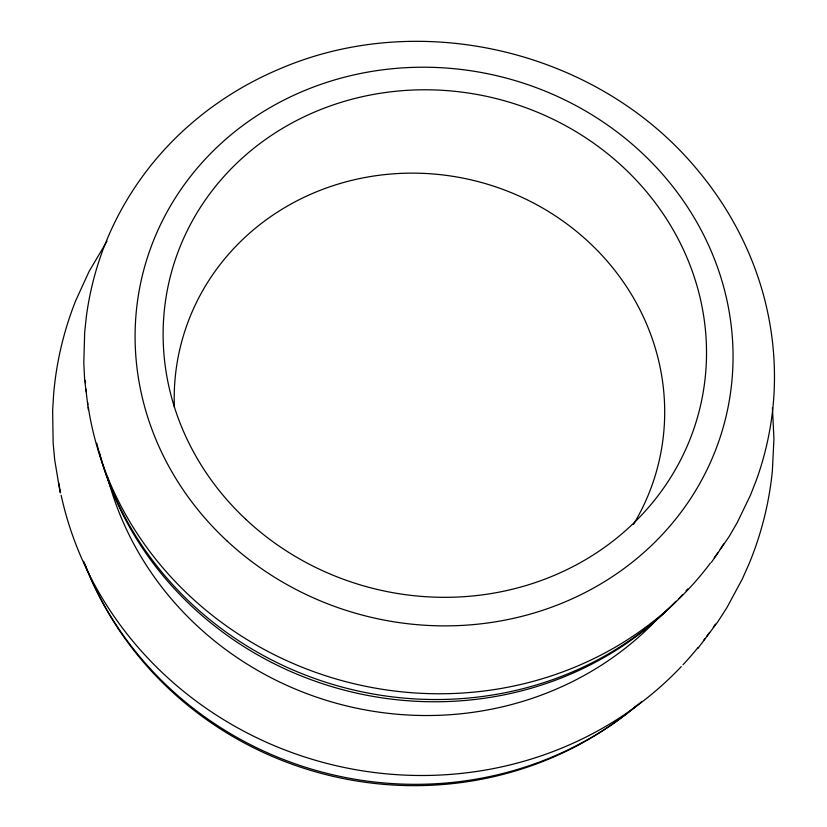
<?xml version="1.0" encoding="UTF-8"?>
<svg xmlns="http://www.w3.org/2000/svg" width="827" height="827" viewBox="0 0 827 827"><rect width="100%" height="100%" fill="white"/><g stroke="black" fill="none" stroke-linecap="round" stroke-linejoin="round"><path stroke-width="1.24" d="M107.003 241.195L89.192 271.246L75.774 300.521C63.948 330.159 56.494 361.502 53.703 393.29L52.649 410.223L53.135 442.776L54.706 459.946L60.133 492.53M711.396 562.412L728.949 536.837L737.208 522.633L750.502 495.104L756.385 480.042C764.872 456.483 770.454 431.901 772.976 406.987L773.069 406.088C776.388 371.664 773.772 336.744 765.575 303.158L765.399 302.403C753.604 254.571 730.458 209.779 699.084 171.882L698.743 171.468C600.795 51.439 422.183 7.619 279.846 68.848L279.35 69.054C234.02 88.169 192.815 117.227 160.304 154.225L159.787 154.814C137.024 180.844 118.602 210.647 105.691 242.735L105.339 243.572C96.097 266.863 89.729 291.269 86.411 316.11L84.685 332.196L83.806 362.774L84.592 379.211L88.396 410.037M697.843 648.461L717.65 622.059L726.943 607.566L742.357 578.921L749.231 563.414C761.378 533.942 769.203 502.713 772.356 470.976L773.948 438.827L772.428 407.546M637.906 704.49A343.164 325.941 14 0 1 84.974 564.128M174.394 407.349A246.084 231.157 14 0 1 476.755 181.247A246.084 231.157 14 0 1 633.441 524.452M723.656 543.97A344.383 320.556 14 0 1 720.152 549.345M717.991 552.539A344.383 320.556 14 0 1 714.29 557.812M710.465 563.022A344.383 320.556 14 0 1 349.842 682.699A344.383 320.556 14 0 1 88.293 407.153M87.91 404.599A344.383 320.556 14 0 1 87.548 402.046M86.328 391.812A344.383 320.556 14 0 1 86.08 389.259M85.543 382.86A344.383 320.556 14 0 1 85.367 380.306M715.365 624.137A359.652 339.628 14 0 1 713.236 627.248M709.607 632.397A359.652 339.628 14 0 1 706.62 636.48M705.1 638.496A359.652 339.628 14 0 1 703.57 640.511M698.071 647.469A359.652 339.628 14 0 1 682.999 664.763M681.252 666.624A359.652 339.628 14 0 1 320.638 761.76A359.652 339.628 14 0 1 61.146 495.28M60.609 492.789A359.652 339.628 14 0 1 58.676 482.823M687.713 588.876A338.005 315.449 14 0 1 686.007 590.798M682.554 594.603A338.005 315.449 14 0 1 679.039 598.366M675.452 602.066A338.005 315.449 14 0 1 340.466 686.627A338.005 315.449 14 0 1 96.78 443.179M675.969 601.301A335.524 313.454 14 0 1 345.159 690.359A335.524 313.454 14 0 1 99.364 452.245M656.245 620.24A320.214 301.069 14 0 1 341.106 704.542A320.214 301.069 14 0 1 107.624 477.293M641.38 701.823A345.49 327.885 14 0 1 83.61 561.285M245.815 519.325A272.848 252.535 14 0 0 698.36 414.182A272.848 252.535 14 0 0 360.283 97.152A272.848 252.535 14 0 0 245.815 519.325M227.332 541.209A300.232 277.975 14 0 0 724.483 422.7A300.232 277.975 14 0 0 350.41 75.722A300.232 277.975 14 0 0 227.332 541.209"/></g></svg>
